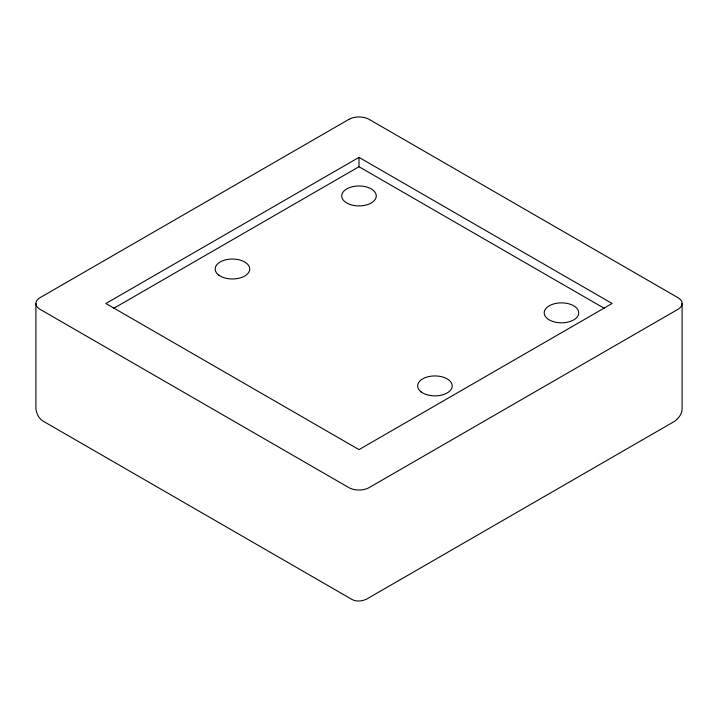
<?xml version="1.0" encoding="UTF-8"?>
<svg xmlns="http://www.w3.org/2000/svg" width="718" height="718" viewBox="0 0 718 718"><rect width="100%" height="100%" fill="white"/><g stroke="black" fill="none" stroke-linecap="round" stroke-linejoin="round"><path stroke-width="1.08" d="M359 157.368L105.896 303.499L359 449.621L612.104 303.499L359 157.368L359 166.72L604.341 308.372M113.659 308.372L359 166.72M682.1 303.499L682.1 408.704C682.082 413.837 678.842 418.091 674.938 421.107L366.162 599.377C361.603 601.253 356.29 601.926 351.838 599.377L43.062 421.107C38.628 418.531 36.564 413.586 35.9 408.704L35.9 303.499M348.876 119.376L40.091 297.647A14.315 8.266 0 0 0 40.091 309.341L348.876 487.612A14.315 8.266 0 0 0 369.124 487.612L677.909 309.341A14.315 8.266 0 0 0 677.909 297.647L369.124 119.376A14.315 8.266 0 0 0 348.876 119.376M218.748 275.084A17.277 9.971 0 0 0 248.41 272.822A17.277 9.971 0 0 0 230.191 259.126A17.277 9.971 0 0 0 218.748 275.084M552.842 321.484A17.277 9.971 0 0 0 578.753 312.851A17.277 9.971 0 0 0 552.842 304.208A17.277 9.971 0 0 0 552.842 321.484M350.366 204.585A17.277 9.971 0 0 0 376.277 195.942A17.277 9.971 0 0 0 350.366 187.308A17.277 9.971 0 0 0 350.366 204.585M421.224 391.983A17.277 9.971 0 0 0 450.886 389.73A17.277 9.971 0 0 0 432.676 376.026A17.277 9.971 0 0 0 421.224 391.983"/></g></svg>
